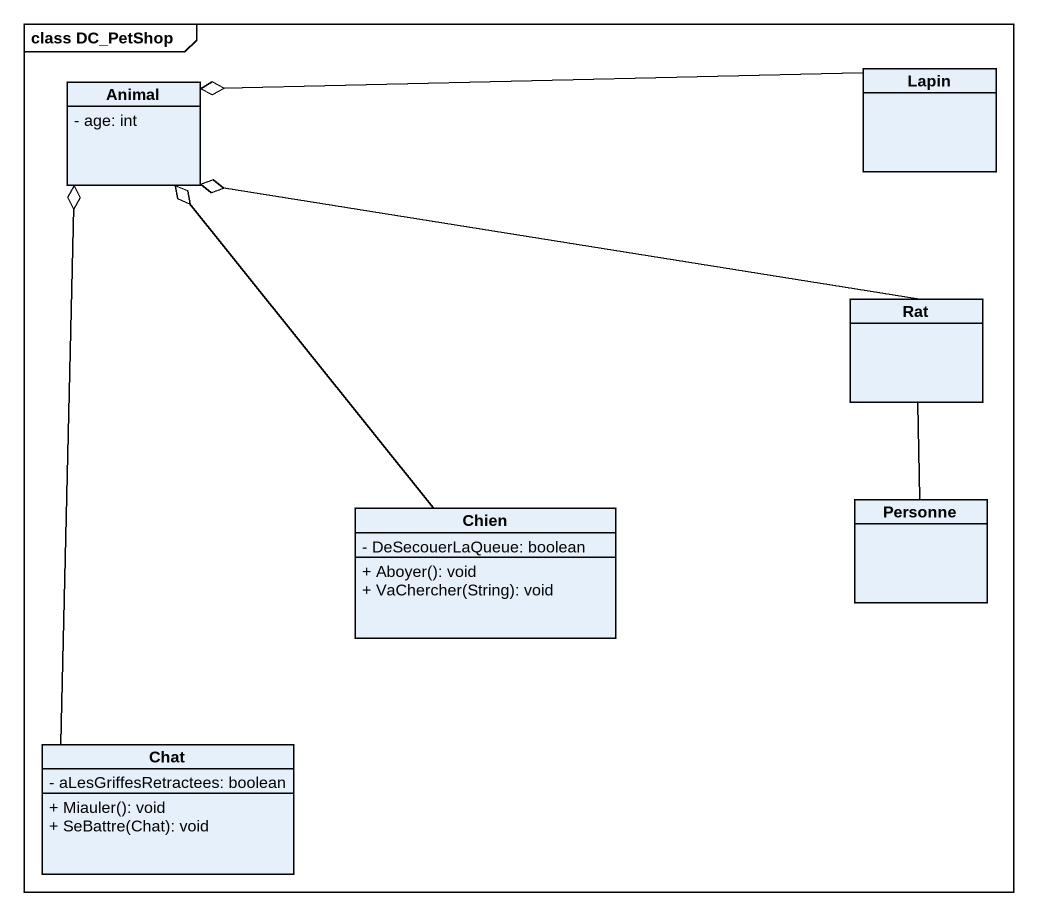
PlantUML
@startuml
mainframe class DC_PetShop
hide circle
hide empty members
skinparam classAttributeIconSize 0
class Animal {
  - age: int
}
class Lapin
class Rat
class Chien {
  - DeSecouerLaQueue: boolean
  + Aboyer(): void
  + VaChercher(String): void
}
class Personne
class Chat {
  - aLesGriffesRetractees: boolean
  + Miauler(): void
  + SeBattre(Chat): void
}
Lapin -left-o Animal
Rat -left-o Animal
Chien -up-o Animal
Personne -up- Rat
Chat -up-o Animal
@enduml
